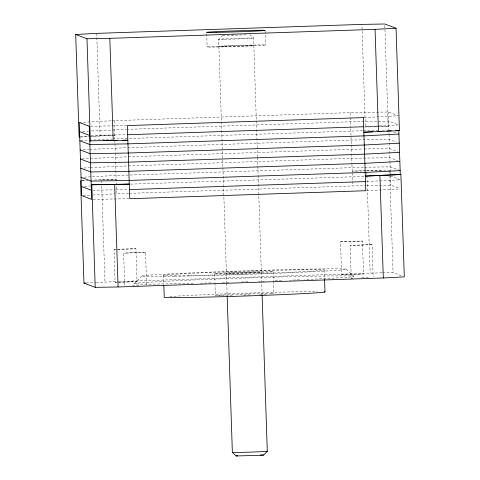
<?xml version="1.0" encoding="UTF-8"?>
<svg xmlns="http://www.w3.org/2000/svg" width="480" height="480" viewBox="0 0 480 480"><rect width="100%" height="100%" fill="white"/><g stroke="black" fill="none" stroke-linecap="round" stroke-linejoin="round"><path stroke-width="0.36" stroke-dasharray="2.4 1.8" d="M222.504 35.418L218.658 39.276L222.9 167.262M134.52 283.704L141.588 276.144M116.796 282.42L115.098 282.378L114.006 249.474L115.242 249.336M118.632 282.396L137.016 281.64L135.924 248.73L117.546 249.492M124.698 285.27L123.63 253.116L143.85 252.33L145.548 252.372L146.64 285.276M145.548 252.372L123.63 253.116M115.098 282.378L116.328 282.24M340.518 241.794L362.436 241.05L363.528 273.96L353.034 274.506L341.604 274.698L340.518 241.794L362.436 241.05M352.932 278.376L351.234 278.34L350.142 245.436L351.378 245.298L372.06 244.692L373.128 276.846M372.06 244.692L350.142 245.436M341.604 274.698L363.528 273.96M351.234 278.34L352.47 278.202M79.236 122.46L111.24 120.792M111.984 120.75L350.226 112.632L388.314 111.984L397.674 115.518M82.512 131.448L88.47 131.136M91.446 130.98L126.504 129.372M364.104 117.558L398.34 115.776M80.544 136.776L88.506 136.362M91.404 136.212L114.702 135.258L89.394 136.584M79.716 137.088L88.65 136.62M80.586 140.706L88.77 140.274M89.514 140.238L111.846 139.074M112.59 139.032L362.778 130.71M365.148 126.66L378.546 125.964M379.29 125.922L398.646 124.914L388.614 121.122L350.526 121.776L127.254 129.342M83.118 149.73L89.076 149.418M89.82 149.376L127.11 147.654M81.936 158.946L127.416 156.792M83.724 168.006L89.682 167.7M90.426 167.658L127.722 165.93M84.03 177.15L116.034 175.476L363.996 167.274M82.002 180.648L85.62 180.462M94.302 180.006L116.154 179.136L99.78 179.988M81.918 180.924L87.87 180.612M84.336 186.288L90.288 185.976M83.148 195.51L92.082 195.042M92.826 195L115.152 193.836M366.972 181.506L378.876 180.882M379.626 180.846L400.464 179.754L390.432 175.968L388.194 176.004M366.528 190.686L400.02 188.934M86.118 282.984L95.532 282.492M96.252 282.456L118.422 281.544M246.18 34.854L222.186 35.496M117.618 249.21L135.924 248.73M117.978 282.15L137.016 281.64M231.858 34.932L235.41 34.806M132.396 285.576L140.76 285.312M127.86 147.624L351.138 140.058L389.22 139.404L396.576 142.182M128.166 156.768L363.39 148.992M128.466 165.906L351.744 158.334L389.826 157.686L397.854 160.716M365.316 170.688L352.164 171.132L365.61 170.904M130.572 184.134L364.296 176.412M128.628 193.35L116.64 193.758L116.358 185.322M129.378 193.326L366.096 185.526M119.172 281.52L381.972 272.808M361.728 277.794L369.612 277.578M90.756 126.228L126.6 125.616M377.118 126.564L365.322 126.762L361.926 24.39M377.856 126.546L388.8 126.606L364.902 127.014M91.056 135.366L113.46 134.982M114.21 134.97L126.906 134.754M363.528 130.698L377.718 130.452M382.2 130.38L384.438 130.338M364.134 148.98L389.526 148.542L397.548 151.578M364.74 167.262L390.132 166.824L399.492 170.364M366.78 170.64L390.252 170.478M366.354 170.892L381.294 170.634M92.88 190.212L115.284 189.828M116.028 189.816L128.724 189.594M366.84 185.514L390.738 185.106L400.098 188.646M93.18 199.35L129.03 198.738M382.71 272.796L393.03 272.616L401.646 275.874M115.704 249.516L114.006 249.474M393.6 132.03L396.942 133.296M249.81 34.56L253.584 38.088L256.308 120.216M346.176 269.208L353.724 276.27M388.314 111.984L389.034 133.776M389.058 134.484L389.922 160.494M389.946 161.202L390.294 171.744M390.318 172.452L390.414 175.26M390.432 175.968L390.738 185.106M384.828 25.494L388.176 126.372M389.658 170.994L393.03 272.616M366.828 172.134L366.93 175.122M366.954 175.866L370.176 273.012M350.226 112.632L350.364 116.85M350.388 117.558L350.712 127.26M350.76 128.724L351.276 144.276M351.3 144.978L351.576 153.414M351.6 154.116L351.93 163.962M351.954 164.664L352.65 185.76M324.258 269.952L324.546 278.724M265.128 31.11L265.59 45.006M273.108 271.686L273.402 280.458M273.426 281.19L273.834 293.622M256.332 120.96L257.52 156.87M257.55 157.62L257.826 166.074M257.844 166.596L258.126 175.056M258.144 175.578L262.074 294.06M222.918 167.784L226.722 282.522M226.752 283.272L227.172 295.992M206.7 33.822L207.132 46.986M214.656 273.666L214.944 282.444M214.968 283.17L215.382 295.602M163.506 275.4L163.8 284.178M114.216 120.636L114.822 138.918M114.87 140.322L114.96 143.136M114.984 143.838L115.266 152.274M115.29 152.982L115.566 161.418M115.59 162.12L116.316 183.936M96.69 33.384L100.086 135.756M101.568 180.378L101.664 183.366M101.766 186.354L104.94 282M232.44 295.482A29.268 0.51 -1.9 0 1 218.22 295.266A29.268 0.51 -1.9 0 1 257.694 293.724A29.268 0.51 -1.9 0 1 270.54 293.988M266.154 294.246A29.268 0.51 -1.9 0 1 258.318 294.612M250.002 294.936A29.268 0.51 -1.9 0 1 242.376 295.194M169.8 296.58A80.49 1.404 -1.9 0 1 242.25 293.286A80.49 1.404 -1.9 0 1 317.556 291.6M193.356 283.368A109.764 1.914 -1.9 0 1 156.786 281.724A109.764 1.914 -1.9 0 1 324.234 276.024A109.764 1.914 -1.9 0 1 304.548 279.582M299.478 279.81A109.764 1.914 -1.9 0 1 289.998 280.206M281.622 280.548A109.764 1.914 -1.9 0 1 274.836 280.812M264.54 281.196A109.764 1.914 -1.9 0 1 258.54 281.412M248.052 281.772A109.764 1.914 -1.9 0 1 241.452 281.994M228.924 282.39A109.764 1.914 -1.9 0 1 221.682 282.606M211.038 282.912A109.764 1.914 -1.9 0 1 200.526 283.194M224.298 39.3A17.49 0.306 -1.9 0 0 253.182 38.184A17.49 0.306 -1.9 0 0 230.88 38.562A17.49 0.306 -1.9 0 0 224.298 39.3M174.618 276.288A102.444 1.788 -1.9 0 0 343.818 269.754A102.444 1.788 -1.9 0 0 213.204 271.986A102.444 1.788 -1.9 0 0 174.618 276.288M216.57 47.028A29.268 0.51 -1.9 0 0 264.912 45.156A29.268 0.51 -1.9 0 0 227.598 45.798A29.268 0.51 -1.9 0 0 216.57 47.028M232.056 273.294A17.49 0.306 -1.9 0 0 260.94 272.178A17.49 0.306 -1.9 0 0 238.644 272.556A17.49 0.306 -1.9 0 0 232.056 273.294M224.538 46.614A17.49 0.306 -1.9 0 0 253.422 45.498A17.49 0.306 -1.9 0 0 231.126 45.876A17.49 0.306 -1.9 0 0 224.538 46.614M224.094 273.708A29.268 0.51 -1.9 0 0 272.436 271.842A29.268 0.51 -1.9 0 0 235.116 272.478A29.268 0.51 -1.9 0 0 224.094 273.708M189.462 275.514A80.49 1.404 -1.9 0 0 322.404 270.378A80.49 1.404 -1.9 0 0 219.78 272.136A80.49 1.404 -1.9 0 0 189.462 275.514"/><path stroke-width="0.72" d="M227.196 296.742L232.362 452.418L236.136 455.952L260.124 455.31L263.754 455.016L267.288 451.236L262.098 294.81M236.136 455.952L237.69 455.778M79.716 137.088L79.098 136.854L75.702 34.482L96.69 33.384L361.926 24.39L384.78 24L396.048 28.26L399.444 130.632L363.846 132.222L372.774 131.76M75.702 34.482L86.97 38.742L109.824 38.346L375.06 29.358L396.048 28.26M377.244 131.526L381.708 131.292M386.916 131.022L391.386 130.788M395.85 130.554L399.444 130.632M398.946 134.052L363.966 135.882L127.956 143.88L89.868 144.534L79.842 140.742M399.252 143.196L364.266 145.02L128.256 153.024L90.174 153.672L80.142 149.886M399.552 152.334L364.572 154.158L128.562 162.162L90.474 162.816L80.448 159.024M399.858 161.478L364.878 163.302L128.862 171.3L90.78 171.954L80.748 168.162M400.158 170.616L365.178 172.44L129.168 180.444L91.08 181.098L81.054 177.306M400.902 174.504L365.298 176.1L400.902 174.504L404.298 276.876L383.31 277.974L118.074 286.968L95.22 287.358L83.952 283.098L80.556 180.726L81.174 180.96M83.952 283.098L85.398 283.02M127.65 134.742L363.66 126.738M89.748 140.88L127.836 140.226L122.604 140.316M114.678 184.596L129.288 184.098L91.2 184.752L114.678 184.596L118.074 286.968M129.474 189.582L365.484 181.584M103.938 140.634L117.378 140.406M260.454 454.98L263.754 455.016M79.536 131.604L89.568 135.396M81.354 186.444L91.386 190.236M398.826 130.398L400.278 174.132M375.06 29.358L378.456 131.73M379.914 175.602L383.31 277.974M324.57 279.456L324.984 291.888M163.848 285.636L164.232 297.336A80.49 1.404 -1.9 0 0 252.222 295.758A80.49 1.404 -1.9 0 0 324.186 291.768M109.824 38.346L113.22 140.724M86.97 38.742L90.366 141.114M91.824 184.986L95.22 287.358M266.502 451.182A17.49 0.306 -1.9 0 1 252.84 452.028A17.49 0.306 -1.9 0 1 232.362 452.418M363.36 117.6L127.35 125.598L129.774 198.726L365.784 190.722L363.36 117.6M89.262 126.252L79.236 122.46L81.66 195.582L91.686 199.374L89.262 126.252M216.09 32.4A29.268 0.51 -1.9 0 0 264.432 30.534A29.268 0.51 -1.9 0 0 227.112 31.17A29.268 0.51 -1.9 0 0 216.09 32.4"/></g></svg>
